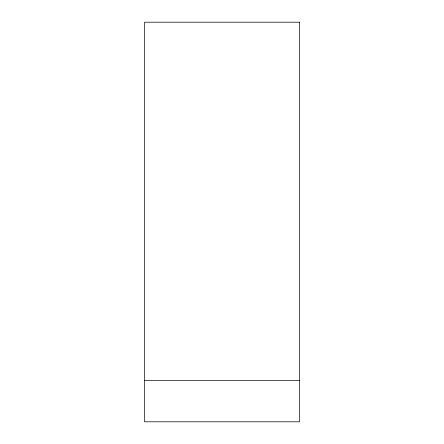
<?xml version="1.0" encoding="UTF-8"?>
<svg xmlns="http://www.w3.org/2000/svg" width="444" height="444" viewBox="0 0 444 444"><rect width="100%" height="100%" fill="white"/><g stroke="black" fill="none" stroke-linecap="round" stroke-linejoin="round"><path stroke-width="0.67" d="M144.533 380.475L299.467 380.475M299.467 22.2L144.533 22.2L144.533 421.8L299.467 421.8L299.467 22.2"/></g></svg>
